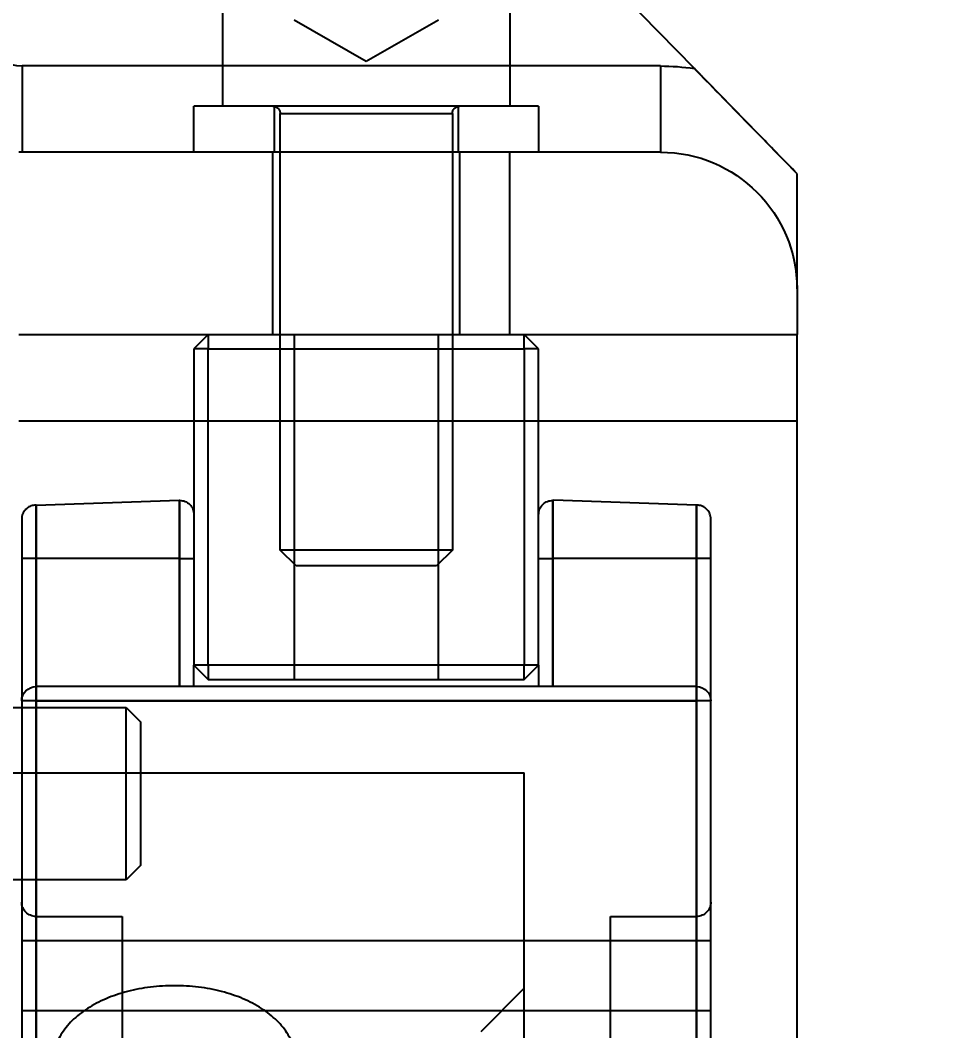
# Model space of a CAD drawing. Header units: metres. Extents: x 0 to 63075, y 0 to 44550.
# Drawn here: x 40424.2 to 40456.12, y 16458.16 to 16493.33 of the extents above; entities that cross this region are included whole.
import ezdxf

# ---------------------------------------------------------------- set-up
doc = ezdxf.new("R2010")
doc.units = ezdxf.units.M
doc.header["$LTSCALE"] = 75
doc.linetypes.add('HIDDEN2', pattern=[4.7625, 3.175, -1.5875])
for name, color, linetype in [('SDM', 7, 'Continuous'), ('SL4', 4, 'Continuous'), ('ST1', 7, 'HIDDEN2')]:
    doc.layers.add(name, color=color, linetype=linetype)
doc.styles.add('ROMANS', font='ROMANS.SHX')
doc.dimstyles.new('75___1-75', dxfattribs={"dimscale": 75, "dimtxt": 2.5, "dimasz": 2, "dimexe": 1.5, "dimexo": 1, "dimgap": 0.5, "dimtad": 1, "dimdec": 0, "dimzin": 12, "dimtxsty": 'ROMANS', "dimcen": 0, "dimclrd": 256, "dimclre": 256, "dimclrt": 3, "dimazin": 3, "dimtfac": 1, "dimtdec": 0, "dimtmove": 0, "dimatfit": 0, "dimfxl": 1, "dimlwd": -1, "dimlwe": -1, "dimarcsym": 0})

# ---------------------------------------------------------------- blocks, each defined once
blk = doc.blocks.new('*D33')
at = {"layer": 'Defpoints', "color": 0, "transparency": 16777216}
for p in [(40258.386, 16728.439), (42591.048, 16728.439), (40410.623, 16285.374)]:
    blk.add_point(p, dxfattribs=at)
at = {"layer": 'SDM', "transparency": 16777216}
for p, q in [((42591.048, 16878.439), (42591.048, 17585.582)), ((40333.386, 16728.439), (42703.548, 16728.439)), ((42591.048, 16285.374), (42591.048, 16728.439)), ((40485.623, 16285.374), (42703.548, 16285.374)), ((42591.048, 16135.374), (42591.048, 15985.374))]:
    blk.add_line(p, q, dxfattribs=at)
for points in [[(42566.048, 16878.439), (42616.048, 16878.439), (42591.048, 16728.439)], [(42566.048, 16135.374), (42616.048, 16135.374), (42591.048, 16285.374)]]:
    blk.add_solid(points, dxfattribs=at)
at = {"layer": 'SDM', "color": 3, "transparency": 16777216, "insert": (42459.798, 17307.01), "char_height": 187.5, "attachment_point": 5, "rotation": 90, "style": 'ROMANS'}
blk.add_mtext('443', dxfattribs=at)
blk = doc.blocks.new('A$Cb88ac2a3')
at = {"layer": 'SL4'}
for p, q in [((13.71, 1551.509), (39.131, 1577.531)), ((20.135, 1555.6), (20.135, 1550.2)), ((30.135, 1550.2), (30.135, 1555.6)), ((14.892, 1551.6), (14.892, 1548.6)), ((14.892, 1551.6), (20.135, 1551.6)), ((30.135, 1551.6), (37.123, 1551.6)), ((37.123, 1551.6), (37.123, 1548.6)), ((19.135, 1550.2), (19.135, 1548.6)), ((19.135, 1550.2), (31.135, 1550.2)), ((31.135, 1548.6), (31.135, 1550.2)), ((14.892, 1548.6), (20.135, 1548.6)), ((20.135, 1548.6), (37.123, 1548.6)), ((20.135, 1542.25), (20.135, 1548.6)), ((37.123, 1548.6), (37.237, 1548.601)), ((10.135, 1543.843), (10.135, 1542.25)), ((20.135, 1542.25), (10.135, 1542.25)), ((10.135, 1539.25), (10.135, 1542.25)), ((19.135, 1541.75), (19.635, 1542.25)), ((19.635, 1541.75), (19.635, 1542.25)), ((37.237, 1542.25), (20.135, 1542.25)), ((30.635, 1542.25), (30.635, 1541.75)), ((30.635, 1542.25), (31.135, 1541.75)), ((19.135, 1530.75), (19.135, 1541.75)), ((19.135, 1541.75), (19.635, 1541.75)), ((30.635, 1541.75), (19.635, 1541.75)), ((19.635, 1541.75), (19.635, 1530.75)), ((30.635, 1541.75), (31.135, 1541.75)), ((30.635, 1530.75), (30.635, 1541.75)), ((31.135, 1541.75), (31.135, 1530.75)), ((19.135, 1539.25), (10.135, 1539.25)), ((10.135, 1509), (10.135, 1539.25)), ((37.237, 1539.25), (31.135, 1539.25)), ((13.635, 1536.32), (18.619, 1536.483)), ((18.635, 1536.483), (18.619, 1536.483)), ((18.635, 1534.46), (18.635, 1536.483)), ((31.635, 1536.483), (31.635, 1534.46)), ((31.651, 1536.483), (31.635, 1536.483)), ((36.635, 1536.32), (31.651, 1536.483)), ((13.619, 1536.32), (13.635, 1536.32)), ((13.635, 1536.32), (13.635, 1534.46)), ((36.635, 1534.46), (36.635, 1536.32)), ((36.635, 1536.32), (36.651, 1536.32)), ((13.135, 1534.46), (13.135, 1535.82)), ((37.135, 1535.82), (37.135, 1534.46)), ((13.135, 1534.46), (13.635, 1534.46)), ((13.135, 1529.5), (13.135, 1534.46)), ((13.635, 1534.46), (18.635, 1534.46)), ((13.635, 1534.46), (13.635, 1530)), ((19.135, 1534.46), (18.635, 1534.46)), ((18.635, 1530), (18.635, 1534.46)), ((31.635, 1534.46), (31.135, 1534.46)), ((31.635, 1534.46), (36.635, 1534.46)), ((31.635, 1534.46), (31.635, 1530)), ((36.635, 1530), (36.635, 1534.46)), ((36.635, 1534.46), (37.135, 1534.46)), ((37.135, 1534.46), (37.135, 1529.5)), ((19.135, 1530.75), (19.135, 1530)), ((19.135, 1530.75), (19.635, 1530.75)), ((19.635, 1530.25), (19.135, 1530.75)), ((19.635, 1530.25), (19.635, 1530.75)), ((19.635, 1530.75), (30.635, 1530.75)), ((30.635, 1530.75), (30.635, 1530.25)), ((31.135, 1530.75), (30.635, 1530.25)), ((30.635, 1530.75), (31.135, 1530.75)), ((31.135, 1530), (31.135, 1530.75)), ((30.635, 1530.25), (19.635, 1530.25)), ((13.635, 1530), (13.635, 1529.5)), ((13.635, 1530), (36.635, 1530)), ((36.635, 1530), (36.635, 1529.5)), ((13.135, 1529.5), (13.635, 1529.5)), ((13.135, 1518.71), (13.135, 1529.5)), ((13.635, 1529.5), (13.635, 1518.71)), ((36.635, 1529.5), (13.635, 1529.5)), ((36.635, 1529.5), (37.135, 1529.5)), ((36.635, 1518.71), (36.635, 1529.5)), ((37.135, 1529.5), (37.135, 1518.71)), ((13.135, 1518.71), (13.635, 1518.71)), ((13.135, 1513.785), (13.135, 1518.71)), ((13.635, 1518.71), (13.635, 1514.101)), ((13.635, 1518.71), (36.635, 1518.71)), ((36.635, 1514.101), (36.635, 1518.71)), ((36.635, 1518.71), (37.135, 1518.71)), ((37.135, 1518.71), (37.135, 1513.785))]:
    blk.add_line(p, q, dxfattribs=at)
for centre, radius, start, end in [((37.123, 1553.362), 1.763, 270, 0), ((14.892, 1543.843), 7.757, 90, 98.7683), ((14.892, 1543.843), 4.757, 90, 180), ((13.635, 1529.5), 0.5, 90, 180), ((36.635, 1529.5), 0.5, 0, 90)]:
    blk.add_arc(centre, radius, start, end, dxfattribs=at)
for points, knots in [([(10.135, 1547.85), (10.567, 1548.292), (11.721, 1549.473), (12.895, 1550.675), (13.611, 1551.408), (13.71, 1551.509)], [0, 0, 0, 0, 0.340267, 0.908995, 1, 1, 1, 1]), ([(10.135, 1543.843), (10.135, 1544.422), (10.135, 1545.864), (10.135, 1547.106), (10.135, 1547.85)], [0, 0, 0, 0, 0.40124, 1, 1, 1, 1]), ([(19.135, 1535.983), (19.128, 1536.049), (19.114, 1536.18), (18.998, 1536.345), (18.833, 1536.461), (18.701, 1536.476), (18.635, 1536.483)], [0, 0, 0, 0, 0.25, 0.5, 0.75, 1, 1, 1, 1]), ([(31.635, 1536.483), (31.569, 1536.476), (31.437, 1536.461), (31.272, 1536.345), (31.156, 1536.18), (31.142, 1536.049), (31.135, 1535.983)], [0, 0, 0, 0, 0.25, 0.5, 0.75, 1, 1, 1, 1]), ([(13.135, 1535.82), (13.135, 1535.822), (13.135, 1535.857), (13.145, 1535.948), (13.199, 1536.084), (13.309, 1536.21), (13.453, 1536.298), (13.564, 1536.313), (13.619, 1536.32)], [0, 0, 0, 0, 0.00841, 0.140315, 0.359805, 0.574575, 0.787251, 1, 1, 1, 1]), ([(36.651, 1536.32), (36.706, 1536.313), (36.817, 1536.298), (36.961, 1536.21), (37.071, 1536.084), (37.125, 1535.948), (37.135, 1535.857), (37.135, 1535.822), (37.135, 1535.82)], [0, 0, 0, 0, 0.212749, 0.425425, 0.640195, 0.859685, 0.99159, 1, 1, 1, 1])]:
    blk.add_open_spline(points, degree=3, knots=knots, dxfattribs=at)
at = {"layer": 'ST1'}
for p, q in [((22.625, 1553.2), (25.135, 1551.751)), ((25.135, 1551.751), (27.645, 1553.2)), ((10.135, 1547.85), (13.71, 1551.509)), ((20.135, 1551.6), (30.135, 1551.6)), ((21.935, 1550.2), (21.935, 1548.6)), ((28.335, 1548.6), (28.335, 1550.2)), ((28.135, 1549.95), (22.135, 1549.95)), ((22.135, 1549.95), (22.135, 1534.754)), ((28.135, 1534.754), (28.135, 1549.95)), ((21.885, 1548.6), (21.885, 1542.25)), ((28.385, 1542.25), (28.385, 1548.6)), ((22.635, 1542.25), (22.635, 1530.25)), ((27.635, 1530.25), (27.635, 1542.25)), ((31.135, 1539.25), (19.135, 1539.25)), ((18.635, 1536.483), (18.635, 1534.46)), ((31.635, 1534.46), (31.635, 1536.483)), ((13.635, 1534.46), (13.635, 1536.32)), ((36.635, 1536.32), (36.635, 1534.46)), ((22.135, 1534.754), (28.135, 1534.754)), ((22.135, 1534.754), (22.69, 1534.2)), ((27.581, 1534.2), (28.135, 1534.754)), ((13.135, 1534.46), (13.635, 1534.46)), ((13.635, 1530), (13.635, 1534.46)), ((13.635, 1534.46), (18.635, 1534.46)), ((19.135, 1534.46), (18.635, 1534.46)), ((18.635, 1534.46), (18.635, 1530)), ((31.635, 1534.46), (31.135, 1534.46)), ((31.635, 1530), (31.635, 1534.46)), ((31.635, 1534.46), (36.635, 1534.46)), ((36.635, 1534.46), (37.135, 1534.46)), ((36.635, 1534.46), (36.635, 1530)), ((22.69, 1534.2), (27.581, 1534.2)), ((13.635, 1529.5), (13.635, 1530)), ((36.635, 1529.5), (36.635, 1530)), ((13.135, 1529.5), (13.635, 1529.5)), ((13.635, 1529.5), (36.635, 1529.5)), ((13.635, 1521.15), (13.635, 1529.5)), ((36.635, 1529.5), (36.635, 1521.15)), ((36.635, 1529.5), (37.135, 1529.5)), ((33.5, 1529.27), (33, 1528.77)), ((33.5, 1523.27), (33.5, 1529.27)), ((52.75, 1529.27), (33.5, 1529.27)), ((33, 1528.77), (33, 1523.77)), ((19.635, 1457), (19.635, 1527)), ((48.235, 1527), (19.635, 1527)), ((33, 1523.77), (33.5, 1523.27)), ((33.5, 1523.27), (52.75, 1523.27)), ((16.635, 1522), (13.635, 1522)), ((13.635, 1521.956), (13.635, 1462.044)), ((16.635, 1462), (16.635, 1522)), ((33.635, 1522), (33.635, 1462)), ((36.635, 1522), (33.635, 1522)), ((36.635, 1462.044), (36.635, 1521.956)), ((13.135, 1521.15), (13.635, 1521.15)), ((13.635, 1517.5), (13.635, 1521.15)), ((13.635, 1521.15), (36.635, 1521.15)), ((36.635, 1521.15), (37.135, 1521.15)), ((36.635, 1521.15), (36.635, 1517.5)), ((21.135, 1518), (19.635, 1519.5))]:
    blk.add_line(p, q, dxfattribs=at)
for centre, radius, start, end in [((21.885, 1549.95), 0.25, 0, 90), ((28.385, 1549.95), 0.25, 90, 180), ((13.635, 1522.5), 0.5, 180, 270), ((36.635, 1522.5), 0.5, 270, 0)]:
    blk.add_arc(centre, radius, start, end, dxfattribs=at)
blk.add_open_spline([(31.811, 1513.534), (32.372, 1513.586), (33.495, 1513.689), (34.919, 1514.465), (35.871, 1515.537), (36.206, 1516.759), (35.871, 1517.919), (34.919, 1518.853), (33.495, 1519.453), (31.811, 1519.66), (30.128, 1519.453), (28.704, 1518.853), (27.752, 1517.919), (27.417, 1516.759), (27.752, 1515.537), (28.704, 1514.465), (30.128, 1513.689), (31.25, 1513.586), (31.811, 1513.534)], degree=3, knots=[0, 0, 0, 0, 0.06249, 0.125, 0.18751, 0.25, 0.31249, 0.375, 0.43751, 0.5, 0.56249, 0.625, 0.68751, 0.75, 0.81249, 0.875, 0.93751, 1, 1, 1, 1], dxfattribs=at)

msp = doc.modelspace()

# ---------------------------------------------------------------- block references
at = {"layer": 'SDM', "xscale": -1}
msp.add_blockref('A$Cb88ac2a3', (40461.386, 14940.137), dxfattribs=at)

# ---------------------------------------------------------------- dimensions: what is measured, and where the dimension line sits
at = {"layer": 'SDM'}
dim = msp.add_linear_dim(base=(42591.048, 16728.439), p1=(40410.623, 16285.374), p2=(40258.386, 16728.439), angle=90, dimstyle='75___1-75', dxfattribs=at)
dim.commit()
dim.dimension.update_dxf_attribs({"geometry": '*D33', "text_midpoint": (42459.798, 17307.01)})

doc.saveas('drawing.dxf')
